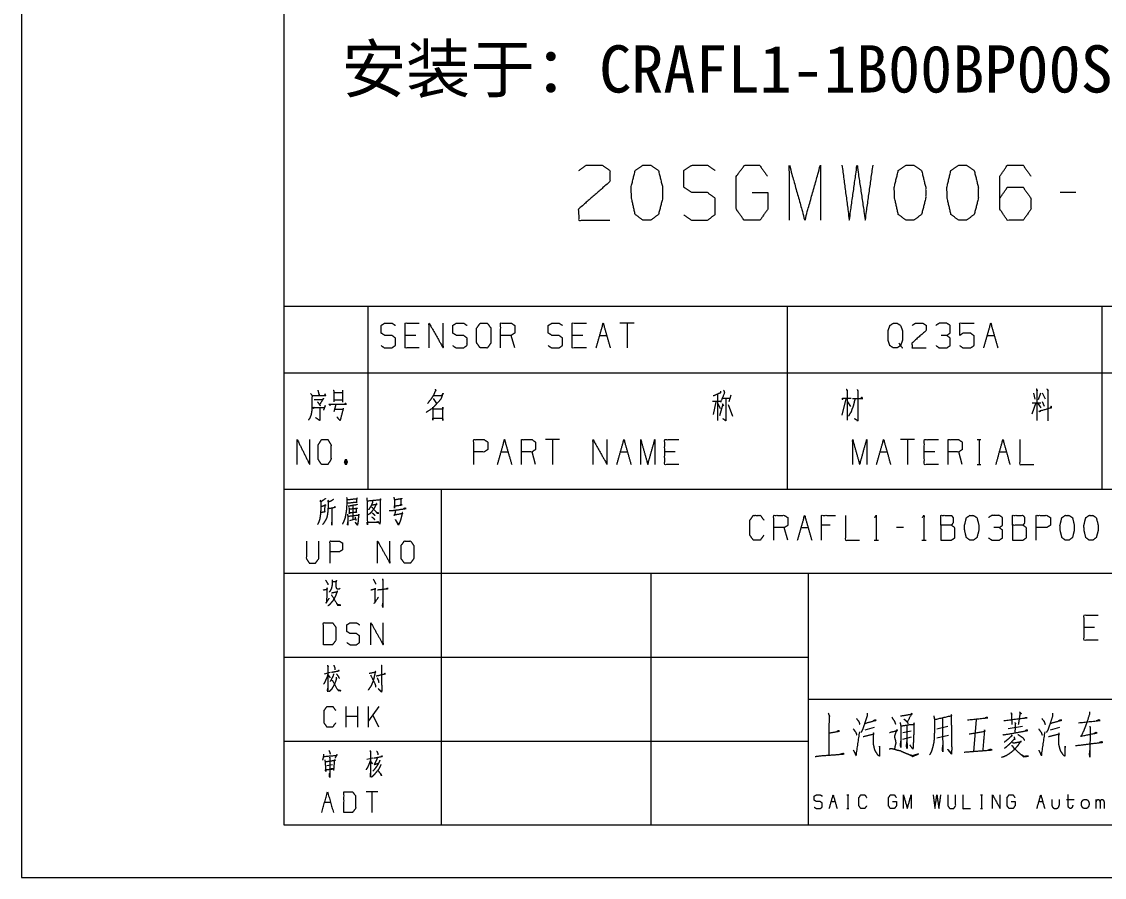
# Model space of a CAD drawing. Header units: millimetres. Extents: x 0 to 210, y 0 to 297.
# Drawn here: x 0 to 103.2, y 0 to 81.6 of the extents above; entities that cross this region are included whole.
import ezdxf

# ---------------------------------------------------------------- set-up
doc = ezdxf.new("R2010")
doc.units = ezdxf.units.MM
doc.layers.add('101', color=7, linetype='Continuous', true_color=0xffffff)

msp = doc.modelspace()

# ---------------------------------------------------------------- linework, layer by layer
at = {"layer": '101', "color": 133, "linetype": 'Continuous', "lineweight": 18}
for p, q in [((0, 297), (0, 0)), ((25, 292), (25, 5)), ((25, 37), (205, 37)), ((25, 37), (25, 5)), ((40, 37), (40, 5)), ((25, 29), (205, 29)), ((60, 29), (60, 5)), ((75, 29), (75, 5)), ((25, 21), (75, 21)), ((75, 17), (184, 17)), ((25, 13), (75, 13)), ((25, 5), (205, 5)), ((25, 5), (205, 5)), ((0, 0), (210, 0))]:
    msp.add_line(p, q, dxfattribs=at)
at = {"layer": '101', "color": 72, "linetype": 'Continuous', "lineweight": 18}
for p, q in [((100.53, 65.3), (99.05, 65.3)), ((25, 54.46), (25, 48.11)), ((25, 54.46), (33, 54.46)), ((33, 54.46), (33, 48.11)), ((33, 54.46), (73, 54.46)), ((73, 54.46), (73, 48.11)), ((73, 54.46), (103, 54.46)), ((103, 54.46), (128, 54.46)), ((103, 54.46), (103, 48.11)), ((58.41, 52.85), (57.06, 52.85)), ((57.74, 52.85), (57.74, 50.48)), ((37.58, 51.68), (36.58, 51.68)), ((47.02, 50.48), (46.69, 51.68)), ((53.52, 51.68), (52.51, 51.68)), ((55.12, 51.68), (55.79, 51.68)), ((92.09, 51.68), (92.76, 51.68)), ((25, 48.11), (33, 48.11)), ((25, 48.11), (25, 37)), ((33, 48.11), (73, 48.11)), ((33, 48.11), (33, 37)), ((73, 48.11), (73, 37)), ((73, 48.11), (103, 48.11)), ((103, 48.11), (128, 48.11)), ((103, 48.11), (103, 37)), ((29.76, 46.22), (30.58, 46.22)), ((29.76, 45.53), (30.58, 45.53)), ((30.59, 46.45), (30.59, 45.3)), ((39.23, 45.65), (39.55, 45.17)), ((66.35, 46.08), (66.35, 43.55)), ((66.78, 45.68), (67.56, 45.68)), ((67.63, 45.98), (67.45, 45.35)), ((78.6, 45.62), (78.21, 44.08)), ((96.49, 46.18), (96.62, 45.6)), ((97.15, 46.18), (96.94, 45.53)), ((97.33, 46.2), (97.61, 45.62)), ((29.95, 45.08), (29.76, 44.38)), ((29.81, 44.65), (30.59, 44.65)), ((65.88, 45.4), (66.64, 45.4)), ((66.21, 45.35), (65.95, 44.13)), ((66.39, 45.17), (66.6, 44.7)), ((66.87, 45.12), (66.55, 44)), ((66.8, 45.17), (66.94, 44.95)), ((67.38, 45.08), (67.79, 43.98)), ((78.74, 45.35), (79.04, 44.9)), ((96.72, 45.25), (96.32, 44.17)), ((96.37, 45.25), (97.18, 45.25)), ((96.87, 45.25), (97.18, 44.77)), ((97.31, 45.37), (97.52, 44.92)), ((51.28, 41.74), (49.94, 41.74)), ((50.61, 41.74), (50.61, 39.36)), ((85.14, 41.74), (83.8, 41.74)), ((84.47, 41.74), (84.47, 39.36)), ((91.12, 41.74), (91.46, 41.74)), ((91.3, 41.74), (91.3, 39.36)), ((45.72, 40.56), (46.39, 40.56)), ((49, 39.36), (48.67, 40.56)), ((57.1, 40.56), (57.77, 40.56)), ((62.33, 40.56), (61.32, 40.56)), ((81.86, 40.56), (82.53, 40.56)), ((87.08, 40.56), (86.08, 40.56)), ((89.7, 39.36), (89.36, 40.56)), ((93.24, 40.56), (93.91, 40.56)), ((30.85, 39.81), (30.99, 39.39)), ((91.12, 39.36), (91.46, 39.36)), ((25, 37), (33, 37)), ((33, 37), (73, 37)), ((73, 37), (103, 37)), ((103, 37), (128, 37)), ((31.58, 35.44), (31.57, 34.13)), ((31.29, 34.04), (31.83, 34.2)), ((73.07, 32.15), (72.73, 33.35)), ((74.33, 33.35), (75.01, 33.35)), ((77.11, 33.57), (76.28, 33.57)), ((84.11, 33.35), (83.44, 33.35)), ((81.29, 32.15), (81.71, 32.15)), ((85.84, 32.15), (86.26, 32.15)), ((102.32, 23.82), (101.32, 23.82)), ((29.41, 19.54), (28.85, 19.39)), ((29.22, 19.29), (29.42, 19.02)), ((30.96, 14.33), (30.96, 16.3)), ((32.07, 14.33), (32.07, 16.3)), ((34.05, 16.3), (33.08, 14.93)), ((33.08, 14.33), (33.08, 16.3)), ((34.05, 14.33), (33.49, 15.51)), ((32.07, 15.33), (30.96, 15.33)), ((91.04, 15.01), (90.77, 12.01)), ((80.43, 14.08), (81.33, 14.32)), ((84.04, 13.81), (84.82, 13.98)), ((87.26, 13.29), (88.38, 13.57)), ((88.33, 14.39), (87.28, 14.12)), ((94.09, 14.19), (95.45, 14.43)), ((98.11, 14.08), (99.01, 14.32)), ((84.04, 13.19), (84.87, 13.39)), ((29.11, 10.67), (29.64, 10.75)), ((33.49, 11.35), (32.92, 11.23)), ((33.28, 11.06), (33.47, 10.81)), ((33.97, 8.15), (32.86, 8.15)), ((33.41, 8.15), (33.41, 6.19)), ((78.7, 7.87), (78.89, 7.87)), ((78.8, 7.87), (78.8, 6.56)), ((91.43, 7.87), (91.62, 7.87)), ((91.53, 7.87), (91.53, 6.56)), ((99.65, 7.43), (100.38, 7.43)), ((102.48, 6.56), (102.48, 7.43)), ((28.89, 7.18), (29.45, 7.18)), ((77.2, 7.22), (77.57, 7.22)), ((78.7, 6.56), (78.89, 6.56)), ((91.43, 6.56), (91.62, 6.56)), ((97, 7.22), (97.37, 7.22))]:
    msp.add_line(p, q, dxfattribs=at)
for points, knots in [([(53.14, 67.4), (53.84, 67.9), (55.36, 67.9), (56.1, 67.4), (56.1, 66.35), (53.1, 63.71), (53.14, 62.66), (56.1, 62.66)], [0, 0, 0.069692, 0.192977, 0.265274, 0.350227, 0.67474, 0.759752, 1, 1]), ([(59.99, 62.66), (60.73, 63.21), (61.12, 64.75), (61.12, 65.8), (60.73, 67.4), (59.99, 67.9), (59.25, 67.9), (58.51, 67.4), (58.12, 65.8), (58.16, 64.75), (58.51, 63.21), (59.25, 62.66), (59.99, 62.66)], [0, 0, 0.067526, 0.183971, 0.260584, 0.380943, 0.446141, 0.500306, 0.565504, 0.685863, 0.762529, 0.878309, 0.945835, 1, 1]), ([(63.14, 63.16), (63.88, 62.66), (65.4, 62.66), (66.14, 63.21), (66.14, 64.75), (65.4, 65.3), (63.91, 65.3), (63.14, 65.8), (63.14, 67.4), (63.91, 67.9), (65.4, 67.9), (66.14, 67.4)], [0, 0, 0.068036, 0.184055, 0.254519, 0.372335, 0.4428, 0.555843, 0.62637, 0.748394, 0.81892, 0.931964, 1, 1]), ([(69.67, 65.3), (71.15, 65.3), (71.15, 63.71), (70.41, 62.66), (68.89, 62.66), (68.15, 63.71), (68.15, 66.85), (68.93, 67.9), (70.38, 67.9), (71.12, 66.85)], [0, 0, 0.103295, 0.214796, 0.304261, 0.410275, 0.49974, 0.718896, 0.809957, 0.910534, 1, 1]), ([(73.21, 62.66), (73.21, 67.9), (74.69, 62.66), (76.17, 67.9), (76.17, 62.66)], [0, 0, 0.245192, 0.5, 0.754808, 1, 1]), ([(78.23, 67.9), (78.93, 62.66), (79.67, 67.9), (80.45, 62.66), (81.19, 67.9)], [0, 0, 0.249745, 0.499742, 0.750003, 1, 1]), ([(85.08, 62.66), (85.82, 63.21), (86.21, 64.75), (86.21, 65.8), (85.82, 67.4), (85.08, 67.9), (84.34, 67.9), (83.6, 67.4), (83.21, 65.8), (83.25, 64.75), (83.6, 63.21), (84.34, 62.66), (85.08, 62.66)], [0, 0, 0.067526, 0.183971, 0.260584, 0.380943, 0.446141, 0.500306, 0.565504, 0.685863, 0.762529, 0.878309, 0.945835, 1, 1]), ([(90.1, 62.66), (90.84, 63.21), (91.23, 64.75), (91.23, 65.8), (90.84, 67.4), (90.1, 67.9), (89.36, 67.9), (88.62, 67.4), (88.23, 65.8), (88.27, 64.75), (88.62, 63.21), (89.36, 62.66), (90.1, 62.66)], [0, 0, 0.067526, 0.183971, 0.260583, 0.380943, 0.446141, 0.500305, 0.565504, 0.685863, 0.762528, 0.878309, 0.945835, 1, 1]), ([(93.29, 64.75), (93.99, 65.8), (95.51, 65.8), (96.25, 64.75), (96.25, 63.71), (95.51, 62.66), (93.99, 62.66), (93.29, 63.71), (93.29, 66.85), (93.99, 67.9), (95.51, 67.9), (96.25, 66.85)], [0, 0, 0.076963, 0.169761, 0.248073, 0.312018, 0.390331, 0.483128, 0.560092, 0.751927, 0.82889, 0.921688, 1, 1]), ([(34.28, 50.7), (34.62, 50.48), (35.31, 50.48), (35.64, 50.73), (35.64, 51.43), (35.31, 51.68), (34.63, 51.68), (34.28, 51.9), (34.28, 52.63), (34.63, 52.85), (35.31, 52.85), (35.64, 52.63)], [0, 0, 0.068036, 0.184055, 0.254519, 0.372335, 0.442799, 0.555844, 0.62637, 0.748394, 0.81892, 0.931964, 1, 1]), ([(37.92, 50.48), (36.58, 50.48), (36.58, 52.85), (37.92, 52.85)], [0, 0, 0.265391, 0.734609, 1, 1]), ([(38.85, 50.48), (38.85, 52.85), (40.2, 50.48), (40.2, 52.85)], [0, 0, 0.317574, 0.682426, 1, 1]), ([(41.11, 50.7), (41.45, 50.48), (42.14, 50.48), (42.47, 50.73), (42.47, 51.43), (42.14, 51.68), (41.46, 51.68), (41.11, 51.9), (41.11, 52.63), (41.46, 52.85), (42.14, 52.85), (42.47, 52.63)], [0, 0, 0.068036, 0.184055, 0.254519, 0.372335, 0.442799, 0.555844, 0.62637, 0.748394, 0.81892, 0.931964, 1, 1]), ([(43.74, 50.48), (44.41, 50.48), (44.75, 50.95), (44.75, 52.38), (44.41, 52.85), (43.74, 52.85), (43.39, 52.38), (43.39, 50.95), (43.74, 50.48)], [0, 0, 0.102684, 0.191619, 0.409477, 0.498413, 0.601096, 0.691619, 0.909477, 1, 1]), ([(45.68, 50.48), (45.68, 52.85), (46.69, 52.85), (47.02, 52.63), (47.02, 51.9), (46.69, 51.68), (45.68, 51.68)], [0, 0, 0.400951, 0.571035, 0.639278, 0.761673, 0.829916, 1, 1]), ([(50.22, 50.7), (50.55, 50.48), (51.24, 50.48), (51.58, 50.73), (51.58, 51.43), (51.24, 51.68), (50.57, 51.68), (50.22, 51.9), (50.22, 52.63), (50.57, 52.85), (51.24, 52.85), (51.58, 52.63)], [0, 0, 0.068036, 0.184055, 0.254519, 0.372335, 0.442799, 0.555844, 0.62637, 0.748394, 0.81892, 0.931964, 1, 1]), ([(53.85, 50.48), (52.51, 50.48), (52.51, 52.85), (53.85, 52.85)], [0, 0, 0.26539, 0.73461, 1, 1]), ([(83.65, 50.95), (83.81, 50.7), (83.48, 50.48), (83.14, 50.48), (82.8, 50.7), (82.63, 51.18), (82.63, 52.15), (82.8, 52.63), (83.14, 52.85), (83.48, 52.85), (83.81, 52.63), (83.99, 52.15), (83.99, 51.2), (83.81, 50.7), (83.99, 50.48)], [0, 0, 0.043279, 0.102318, 0.151366, 0.210406, 0.284429, 0.426832, 0.500854, 0.559894, 0.608943, 0.667982, 0.742005, 0.880756, 0.958211, 1, 1]), ([(84.92, 52.63), (85.24, 52.85), (85.93, 52.85), (86.27, 52.63), (86.27, 52.15), (84.9, 50.95), (84.92, 50.48), (86.27, 50.48)], [0, 0, 0.069692, 0.192978, 0.265274, 0.350227, 0.67474, 0.759752, 1, 1]), ([(88.21, 51.68), (88.54, 51.9), (88.54, 52.63), (88.21, 52.85), (87.52, 52.85), (87.18, 52.63)], [0, 0, 0.153875, 0.429853, 0.583728, 0.846125, 1, 1]), ([(89.46, 50.7), (89.79, 50.48), (90.48, 50.48), (90.82, 50.7), (90.82, 51.65), (90.48, 51.9), (89.79, 51.9), (89.46, 51.68), (89.46, 52.85), (90.82, 52.85)], [0, 0, 0.062228, 0.168344, 0.230572, 0.376816, 0.441265, 0.547381, 0.609609, 0.790489, 1, 1]), ([(87.2, 50.7), (87.52, 50.48), (88.21, 50.48), (88.54, 50.7), (88.54, 51.43), (88.21, 51.68), (87.69, 51.68)], [0, 0, 0.124121, 0.343688, 0.472447, 0.703378, 0.836733, 1, 1]), ([(29.7, 46.47), (29.78, 46.38), (29.78, 45.35)], [0, 0, 0.110318, 1, 1]), ([(39.43, 46.55), (39.53, 46.38), (39.48, 46.45), (39.28, 45.98), (39.05, 45.62), (38.7, 45.17)], [0, 0, 0.11364, 0.16465, 0.449685, 0.682204, 1, 1]), ([(66.94, 46.47), (67.03, 46.22), (66.64, 45.28)], [0, 0, 0.205287, 1, 1]), ([(78.64, 46.55), (78.71, 46.45), (78.71, 43.6)], [0, 0, 0.041201, 1, 1]), ([(79.68, 46.53), (79.73, 46.38), (79.73, 43.53), (79.43, 43.73)], [0, 0, 0.047209, 0.892895, 1, 1]), ([(96.76, 46.58), (96.87, 46.38), (96.81, 46.45), (96.81, 43.55)], [0, 0, 0.070343, 0.098885, 1, 1]), ([(97.75, 46.58), (97.93, 46.38), (97.86, 46.45), (97.86, 43.53)], [0, 0, 0.081004, 0.112287, 1, 1]), ([(27.56, 46.13), (27.69, 45.95), (27.66, 44.45), (27.59, 44.08), (27.48, 43.78), (27.34, 43.6)], [0, 0, 0.081566, 0.649823, 0.793832, 0.914831, 1, 1]), ([(27.7, 45.95), (29.01, 45.95), (28.93, 46.08), (28.85, 45.9)], [0, 0, 0.79327, 0.883172, 1, 1]), ([(27.89, 45.55), (28.71, 45.55), (28.8, 45.68), (28.41, 45.08), (28.5, 44.95), (28.22, 45.35)], [0, 0, 0.349352, 0.41636, 0.723317, 0.790326, 1, 1]), ([(28.25, 46.45), (28.36, 46), (28.39, 46.08), (28.35, 45.9)], [0, 0, 0.638265, 0.750293, 1, 1]), ([(39.32, 45.95), (40.08, 45.95), (40.2, 46.18), (39.97, 45.6), (39.55, 45.12), (39.14, 44.7), (38.56, 44.33)], [0, 0, 0.213826, 0.286067, 0.460277, 0.639449, 0.804911, 1, 1]), ([(66.64, 46.35), (66.64, 46.2), (65.95, 45.9)], [0, 0, 0.166334, 1, 1]), ([(67.15, 45.68), (67.15, 43.53), (66.87, 43.73)], [0, 0, 0.861249, 1, 1]), ([(78.3, 45.53), (78.28, 45.68), (79.1, 45.68)], [0, 0, 0.156665, 1, 1]), ([(79.47, 45.62), (79.4, 45.37), (79.36, 45.15), (79.29, 44.9), (79.18, 44.65), (79.1, 44.38), (78.95, 44.17), (78.85, 43.98)], [0, 0, 0.146032, 0.274052, 0.420084, 0.572725, 0.735081, 0.872758, 1, 1]), ([(79.22, 45.65), (80.21, 45.65), (80.12, 45.78), (80.01, 45.65)], [0, 0, 0.757415, 0.87456, 1, 1]), ([(27.91, 44.83), (27.81, 44.7), (27.77, 44.8), (28.91, 44.8), (28.96, 45), (28.79, 44.55)], [0, 0, 0.074525, 0.127161, 0.672611, 0.770465, 1, 1]), ([(28.44, 44.83), (28.44, 43.55), (28.03, 43.83)], [0, 0, 0.72158, 1, 1]), ([(29.46, 45.08), (29.41, 45), (29.32, 45.12), (30.97, 45.12), (30.87, 45.2), (30.76, 45.08)], [0, 0, 0.040633, 0.11244, 0.868409, 0.923643, 1, 1]), ([(30.67, 44.73), (30.37, 43.55), (30.07, 43.9)], [0, 0, 0.72503, 1, 1]), ([(39.16, 44.8), (39.21, 44.73), (39.21, 43.6), (39.21, 43.78), (40.15, 43.78), (40.15, 43.55), (40.15, 44.83), (40.15, 44.65), (39.25, 44.65)], [0, 0, 0.018725, 0.248081, 0.283758, 0.47474, 0.520612, 0.780548, 0.816225, 1, 1]), ([(97.15, 44.5), (97.1, 44.38), (96.99, 44.45), (98.23, 44.8), (98.17, 44.92), (98.1, 44.77)], [0, 0, 0.073273, 0.143367, 0.837239, 0.910514, 1, 1]), ([(26.28, 39.36), (26.28, 41.74), (27.47, 39.36), (27.47, 41.74)], [0, 0, 0.32062, 0.67938, 1, 1]), ([(28.6, 39.36), (29.2, 39.36), (29.5, 39.84), (29.5, 41.26), (29.2, 41.74), (28.6, 41.74), (28.29, 41.26), (28.29, 39.84), (28.6, 39.36)], [0, 0, 0.094595, 0.183573, 0.409674, 0.498652, 0.593247, 0.683573, 0.909673, 1, 1]), ([(43.11, 39.36), (43.11, 41.74), (44.11, 41.74), (44.45, 41.51), (44.45, 40.79), (44.1, 40.56), (43.11, 40.56)], [0, 0, 0.401146, 0.571312, 0.639588, 0.762043, 0.832819, 1, 1]), ([(47.66, 39.36), (47.66, 41.74), (48.67, 41.74), (49, 41.51), (49, 40.79), (48.67, 40.56), (47.66, 40.56)], [0, 0, 0.400952, 0.571035, 0.639278, 0.761674, 0.829917, 1, 1]), ([(54.49, 39.36), (54.49, 41.74), (55.83, 39.36), (55.83, 41.74)], [0, 0, 0.317574, 0.682426, 1, 1]), ([(59.04, 39.36), (59.04, 41.74), (59.71, 39.36), (60.38, 41.74), (60.38, 39.36)], [0, 0, 0.245192, 0.5, 0.754808, 1, 1]), ([(62.66, 39.36), (61.32, 39.36), (61.32, 41.74), (62.66, 41.74)], [0, 0, 0.26539, 0.73461, 1, 1]), ([(79.25, 39.36), (79.25, 41.74), (79.92, 39.36), (80.59, 41.74), (80.59, 39.36)], [0, 0, 0.245192, 0.5, 0.754808, 1, 1]), ([(81.52, 39.36), (82.2, 41.74), (82.87, 39.36)], [0, 0, 0.5, 1, 1]), ([(87.42, 39.36), (86.08, 39.36), (86.08, 41.74), (87.42, 41.74)], [0, 0, 0.265391, 0.734609, 1, 1]), ([(88.35, 39.36), (88.35, 41.74), (89.36, 41.74), (89.7, 41.51), (89.7, 40.79), (89.36, 40.56), (88.35, 40.56)], [0, 0, 0.400952, 0.571035, 0.639278, 0.761674, 0.829917, 1, 1]), ([(95.18, 41.74), (95.18, 39.36), (96.53, 39.36)], [0, 0, 0.638733, 1, 1]), ([(30.85, 39.39), (30.99, 39.39), (31.07, 39.61), (30.99, 39.81), (30.85, 39.81), (30.77, 39.61), (30.85, 39.39), (30.99, 39.81)], [0, 0, 0.086283, 0.23189, 0.363169, 0.449452, 0.580731, 0.726338, 1, 1]), ([(30.99, 36.23), (31.01, 36.03), (31.01, 35.68), (30.99, 35.35), (30.98, 35.13), (30.94, 34.84), (30.9, 34.6), (30.85, 34.33), (30.79, 34.13), (30.71, 33.93), (30.59, 33.69)], [0, 0, 0.076502, 0.212088, 0.33934, 0.424293, 0.535105, 0.630037, 0.733303, 0.813246, 0.895185, 1, 1]), ([(31.04, 36.01), (32.01, 36.12), (31.96, 36.16), (31.91, 35.77), (31.99, 35.77), (31.02, 35.66)], [0, 0, 0.391079, 0.416921, 0.577584, 0.60892, 1, 1]), ([(32.91, 36.19), (32.94, 35.9), (32.97, 33.62), (32.96, 33.87), (34.07, 33.87), (33.99, 33.89), (33.83, 33.87)], [0, 0, 0.069513, 0.617086, 0.67568, 0.942515, 0.962044, 1, 1]), ([(35.49, 36.25), (35.55, 35.99), (35.55, 35.21), (35.55, 35.41), (36.3, 35.52), (36.17, 35.52), (36.2, 36.08), (36.22, 36.16), (36.25, 36.1), (36.14, 36.08), (35.55, 35.99)], [0, 0, 0.076616, 0.29412, 0.35005, 0.563218, 0.598366, 0.753975, 0.779217, 0.799827, 0.831204, 1, 1]), ([(28.99, 36.12), (28.93, 36.08), (28.51, 35.79), (28.48, 35.97), (28.53, 35.79), (28.53, 35.21), (28.51, 34.86), (28.49, 34.62), (28.46, 34.38), (28.42, 34.15), (28.35, 33.93), (28.28, 33.78), (28.21, 33.65)], [0, 0, 0.024362, 0.186801, 0.243941, 0.302152, 0.485022, 0.597666, 0.675195, 0.753199, 0.825098, 0.898191, 0.953346, 1, 1]), ([(28.56, 34.8), (28.59, 34.82), (28.95, 34.88), (28.9, 34.86), (28.95, 35.55), (28.98, 35.46), (28.54, 35.35)], [0, 0, 0.022685, 0.239273, 0.269988, 0.676989, 0.73256, 1, 1]), ([(29.73, 36.03), (29.48, 35.86), (29.24, 35.79), (29.21, 35.97), (29.24, 35.7), (29.23, 35.44), (29.21, 35.15), (29.2, 34.91), (29.17, 34.68), (29.13, 34.44), (29.09, 34.27), (29.01, 34.13), (28.93, 33.98), (28.85, 33.85), (28.78, 33.74), (28.7, 33.65)], [0, 0, 0.09632, 0.172939, 0.229417, 0.313418, 0.396987, 0.487496, 0.564125, 0.634337, 0.711438, 0.768976, 0.817389, 0.871907, 0.920319, 0.962889, 1, 1]), ([(29.23, 35.17), (29.93, 35.3), (29.88, 35.33), (29.81, 35.28)], [0, 0, 0.834809, 0.895274, 1, 1]), ([(29.59, 35.21), (29.59, 33.58), (29.57, 33.69), (29.59, 33.87)], [0, 0, 0.849784, 0.907773, 1, 1]), ([(31.99, 35.57), (31.94, 35.52), (31.55, 35.46), (31.33, 35.41), (31.13, 35.37)], [0, 0, 0.072254, 0.516594, 0.766873, 1, 1]), ([(31.21, 35.26), (31.23, 35.1), (31.26, 34.66), (31.24, 34.77), (31.97, 34.84), (31.91, 34.84), (31.96, 35.24), (31.99, 35.17), (31.23, 35.1)], [0, 0, 0.056492, 0.217482, 0.258029, 0.525926, 0.548633, 0.694164, 0.720795, 1, 1]), ([(32.96, 35.9), (34.27, 36.03), (34.22, 36.1), (34.19, 35.9), (34.18, 33.91), (34.16, 33.69), (34.05, 33.87)], [0, 0, 0.328132, 0.348329, 0.398411, 0.893177, 0.948287, 1, 1]), ([(33.39, 35.55), (33.46, 35.52), (33.89, 35.59), (33.85, 35.66), (33.64, 35.24), (33.49, 35.02), (33.35, 34.84), (33.21, 34.68), (33.05, 34.57)], [0, 0, 0.033937, 0.260456, 0.302021, 0.540807, 0.679362, 0.795008, 0.902031, 1, 1]), ([(33.47, 35.88), (33.47, 35.77), (33.33, 35.44), (33.16, 35.17), (33.08, 35.06)], [0, 0, 0.119857, 0.510436, 0.853215, 1, 1]), ([(33.36, 35.3), (33.41, 35.3), (33.89, 34.73), (34.07, 34.73), (33.89, 34.77), (33.82, 34.82)], [0, 0, 0.037879, 0.645168, 0.784058, 0.927466, 1, 1]), ([(35.06, 34.97), (35.27, 34.97), (35.67, 35.02), (36.67, 35.17), (36.56, 35.19), (36.41, 35.15)], [0, 0, 0.107042, 0.322387, 0.855627, 0.91443, 1, 1]), ([(31.08, 34.62), (31.1, 34.42), (31.12, 33.91), (31.1, 33.58), (31.08, 33.67), (31.12, 33.89)], [0, 0, 0.147471, 0.523364, 0.768668, 0.835022, 1, 1]), ([(31.12, 34.44), (32.18, 34.55), (32.15, 34.62), (32.13, 34.51), (32.08, 34), (32.07, 33.8), (32.01, 33.58), (31.8, 33.87), (32.02, 33.65)], [0, 0, 0.374083, 0.399751, 0.438832, 0.617592, 0.687461, 0.767889, 0.891106, 1, 1]), ([(31.79, 34.33), (31.85, 34.15), (31.88, 34.02)], [0, 0, 0.579211, 1, 1]), ([(33.38, 34.38), (33.58, 34.22), (33.68, 34.11)], [0, 0, 0.637933, 1, 1]), ([(33.44, 34.75), (33.61, 34.6), (33.69, 34.49)], [0, 0, 0.630825, 1, 1]), ([(35.66, 35.02), (35.55, 34.49), (35.52, 34.57), (36.34, 34.71), (36.3, 34.8), (36.3, 34.71), (36.2, 34.33), (36.14, 34.09), (36.06, 33.89), (36, 33.74), (35.95, 33.62), (35.92, 33.6), (35.64, 34.11), (35.94, 33.65)], [0, 0, 0.136367, 0.159976, 0.371153, 0.396348, 0.418608, 0.516111, 0.579315, 0.633124, 0.675136, 0.70536, 0.714998, 0.861275, 1, 1]), ([(70.77, 32.62), (70.44, 32.15), (69.78, 32.15), (69.45, 32.62), (69.45, 34.05), (69.78, 34.52), (70.45, 34.52), (70.79, 34.05)], [0, 0, 0.114568, 0.243367, 0.357935, 0.638583, 0.753152, 0.885431, 1, 1]), ([(71.72, 32.15), (71.72, 34.52), (72.73, 34.52), (73.07, 34.3), (73.07, 33.57), (72.73, 33.35), (71.72, 33.35)], [0, 0, 0.400951, 0.571035, 0.639278, 0.761674, 0.829917, 1, 1]), ([(76.28, 32.15), (76.28, 34.52), (77.62, 34.52)], [0, 0, 0.638732, 1, 1]), ([(78.55, 34.52), (78.55, 32.15), (79.89, 32.15)], [0, 0, 0.638732, 1, 1]), ([(81.36, 34.32), (81.5, 34.52), (81.5, 32.15)], [0, 0, 0.093489, 1, 1]), ([(85.91, 34.32), (86.05, 34.52), (86.05, 32.15)], [0, 0, 0.09349, 1, 1]), ([(87.66, 33.57), (87.66, 34.52), (88.67, 34.52), (88.82, 34.3), (88.82, 33.82), (88.67, 33.57), (87.66, 33.57), (87.66, 32.15), (88.65, 32.15), (88.98, 32.37), (88.98, 33.35), (88.67, 33.57)], [0, 0, 0.115917, 0.238847, 0.27247, 0.330428, 0.366585, 0.489514, 0.663389, 0.784162, 0.833486, 0.952453, 1, 1]), ([(90.76, 32.15), (91.1, 32.4), (91.28, 33.1), (91.28, 33.57), (91.1, 34.3), (90.76, 34.52), (90.43, 34.52), (90.09, 34.3), (89.92, 33.57), (89.93, 33.1), (90.09, 32.4), (90.43, 32.15), (90.76, 32.15)], [0, 0, 0.067525, 0.183971, 0.260584, 0.380943, 0.446141, 0.500306, 0.565504, 0.685864, 0.762529, 0.87831, 0.945835, 1, 1]), ([(93.22, 33.35), (93.55, 33.57), (93.55, 34.3), (93.22, 34.52), (92.53, 34.52), (92.19, 34.3)], [0, 0, 0.153874, 0.429853, 0.583728, 0.846125, 1, 1]), ([(94.49, 33.57), (94.49, 34.52), (95.49, 34.52), (95.65, 34.3), (95.65, 33.82), (95.49, 33.57), (94.49, 33.57), (94.49, 32.15), (95.48, 32.15), (95.81, 32.37), (95.81, 33.35), (95.49, 33.57)], [0, 0, 0.115917, 0.238848, 0.27247, 0.330429, 0.366584, 0.489515, 0.66339, 0.784163, 0.833487, 0.952454, 1, 1]), ([(96.76, 32.15), (96.76, 34.52), (97.77, 34.52), (98.11, 34.3), (98.11, 33.57), (97.75, 33.35), (96.76, 33.35)], [0, 0, 0.401146, 0.571312, 0.639588, 0.762044, 0.832819, 1, 1]), ([(99.87, 32.15), (100.21, 32.4), (100.38, 33.1), (100.38, 33.57), (100.21, 34.3), (99.87, 34.52), (99.53, 34.52), (99.2, 34.3), (99.02, 33.57), (99.04, 33.1), (99.2, 32.4), (99.53, 32.15), (99.87, 32.15)], [0, 0, 0.067525, 0.183971, 0.260583, 0.380942, 0.446141, 0.500306, 0.565504, 0.685863, 0.762528, 0.87831, 0.945835, 1, 1]), ([(102.15, 32.15), (102.48, 32.4), (102.66, 33.1), (102.66, 33.57), (102.48, 34.3), (102.15, 34.52), (101.81, 34.52), (101.48, 34.3), (101.3, 33.57), (101.32, 33.1), (101.48, 32.4), (101.81, 32.15), (102.15, 32.15)], [0, 0, 0.067525, 0.183971, 0.260584, 0.380943, 0.446141, 0.500306, 0.565504, 0.685864, 0.762529, 0.87831, 0.945835, 1, 1]), ([(92.21, 32.37), (92.53, 32.15), (93.22, 32.15), (93.55, 32.37), (93.55, 33.1), (93.22, 33.35), (92.71, 33.35)], [0, 0, 0.124121, 0.343687, 0.472445, 0.703376, 0.836731, 1, 1]), ([(27.15, 32.07), (27.15, 30.39), (27.43, 29.97), (28.02, 29.97), (28.34, 30.39), (28.34, 32.07)], [0, 0, 0.337151, 0.438598, 0.557781, 0.662849, 1, 1]), ([(29.41, 29.97), (29.41, 32.07), (30.3, 32.07), (30.6, 31.87), (30.6, 31.23), (30.29, 31.03), (29.41, 31.03)], [0, 0, 0.401146, 0.571312, 0.639588, 0.762043, 0.832819, 1, 1]), ([(33.94, 29.97), (33.94, 32.07), (35.12, 29.97), (35.12, 32.07)], [0, 0, 0.317574, 0.682426, 1, 1]), ([(36.5, 29.97), (37.09, 29.97), (37.39, 30.39), (37.39, 31.65), (37.09, 32.07), (36.5, 32.07), (36.19, 31.65), (36.19, 30.39), (36.5, 29.97)], [0, 0, 0.102684, 0.19162, 0.409478, 0.498413, 0.601097, 0.691619, 0.909477, 1, 1]), ([(28.99, 28.33), (29.18, 28.02), (29.21, 27.89)], [0, 0, 0.726446, 1, 1]), ([(29.6, 28.37), (29.62, 28.17), (29.62, 27.95), (29.58, 27.75), (29.54, 27.55), (29.47, 27.42), (29.41, 27.31), (29.33, 27.2)], [0, 0, 0.161539, 0.340476, 0.503497, 0.668951, 0.787641, 0.890429, 1, 1]), ([(29.63, 28.19), (30.05, 28.24), (30.02, 28.31), (29.97, 28.13), (29.97, 27.97), (29.97, 27.69), (29.99, 27.62), (30.02, 27.55), (30.08, 27.53), (30.16, 27.51), (30.27, 27.51), (30.33, 27.53), (30.38, 27.58)], [0, 0, 0.256865, 0.301249, 0.41201, 0.505691, 0.679668, 0.720916, 0.765302, 0.805444, 0.85461, 0.920841, 0.960986, 1, 1]), ([(33.53, 28.42), (33.72, 28.08), (33.75, 27.95)], [0, 0, 0.736536, 1, 1]), ([(34.42, 28.48), (34.44, 28.33), (34.44, 25.74), (34.42, 25.92), (34.44, 26.14)], [0, 0, 0.049514, 0.872927, 0.929447, 1, 1]), ([(28.76, 27.4), (29.18, 27.49), (29.12, 27.58), (29.1, 27.4), (29.08, 26.23), (29.01, 26.14), (29.33, 26.61)], [0, 0, 0.16742, 0.209471, 0.278411, 0.733408, 0.779232, 1, 1]), ([(29.54, 27.13), (30.15, 27.25), (30.1, 27.31), (29.96, 26.91), (29.88, 26.74), (29.8, 26.58), (29.68, 26.38), (29.54, 26.21), (29.4, 26.05), (29.29, 25.94), (29.19, 25.88)], [0, 0, 0.25494, 0.288366, 0.462054, 0.541624, 0.612967, 0.709672, 0.802667, 0.88873, 0.952732, 1, 1]), ([(29.52, 26.94), (29.55, 26.94), (30.13, 25.96), (30.43, 25.94), (30.13, 26.01), (30.05, 26.1)], [0, 0, 0.016601, 0.617584, 0.775731, 0.937327, 1, 1]), ([(33.3, 27.42), (33.74, 27.51), (33.7, 27.55), (33.67, 26.19), (33.61, 26.1), (34.03, 26.72)], [0, 0, 0.163599, 0.18344, 0.685806, 0.725488, 1, 1]), ([(33.94, 27.42), (34.95, 27.53), (34.89, 27.55), (34.77, 27.51)], [0, 0, 0.837054, 0.891368, 1, 1]), ([(102.66, 22.62), (101.32, 22.62), (101.32, 25), (102.66, 25)], [0, 0, 0.26539, 0.73461, 1, 1]), ([(28.77, 22.18), (29.65, 22.18), (29.96, 22.6), (29.96, 23.86), (29.65, 24.28), (28.77, 24.28), (28.77, 22.18)], [0, 0, 0.142135, 0.227161, 0.43179, 0.516816, 0.658951, 1, 1]), ([(31.02, 22.38), (31.32, 22.18), (31.93, 22.18), (32.22, 22.4), (32.22, 23.02), (31.93, 23.24), (31.33, 23.24), (31.02, 23.44), (31.02, 24.08), (31.33, 24.28), (31.93, 24.28), (32.22, 24.08)], [0, 0, 0.068036, 0.184055, 0.254519, 0.372335, 0.4428, 0.555843, 0.62637, 0.748394, 0.818921, 0.931964, 1, 1]), ([(33.3, 22.18), (33.3, 24.28), (34.48, 22.18), (34.48, 24.28)], [0, 0, 0.317574, 0.682426, 1, 1]), ([(29.16, 20.22), (29.23, 20.1), (29.2, 20.14), (29.2, 17.7), (29.17, 17.84), (29.2, 18.05)], [0, 0, 0.048142, 0.065074, 0.880813, 0.930182, 1, 1]), ([(29.54, 19.56), (30.29, 19.7), (30.23, 19.72), (30.16, 19.68)], [0, 0, 0.838753, 0.907253, 1, 1]), ([(29.76, 20.22), (29.85, 20.03), (29.88, 19.91), (29.88, 19.79)], [0, 0, 0.449923, 0.728678, 1, 1]), ([(33.13, 19.46), (33.77, 19.58), (33.73, 19.64), (33.68, 19.39), (33.62, 19.14), (33.56, 18.88), (33.45, 18.54), (33.32, 18.28), (33.3, 18.23), (33.18, 18.05), (33.04, 17.84)], [0, 0, 0.244424, 0.27277, 0.366787, 0.461904, 0.564546, 0.695473, 0.80714, 0.823505, 0.905515, 1, 1]), ([(34.3, 20.24), (34.33, 20.01), (34.33, 18.44), (34.34, 17.92), (34.33, 17.72), (34.31, 17.67), (33.99, 18.01), (34.31, 17.72)], [0, 0, 0.066217, 0.519981, 0.669306, 0.729161, 0.741826, 0.875055, 1, 1]), ([(29.2, 19.39), (29.12, 19.1), (29.01, 18.85), (28.91, 18.63), (28.79, 18.42)], [0, 0, 0.285938, 0.539663, 0.775434, 1, 1]), ([(29.99, 19.1), (30.01, 18.94), (29.92, 18.65), (29.83, 18.42), (29.73, 18.23), (29.56, 17.94), (29.45, 17.82), (29.32, 17.7)], [0, 0, 0.103477, 0.291956, 0.443856, 0.57619, 0.787107, 0.887317, 1, 1]), ([(29.73, 19.41), (29.72, 19.25), (29.57, 18.96), (29.47, 18.75), (29.41, 18.67)], [0, 0, 0.201933, 0.596285, 0.876828, 1, 1]), ([(29.6, 18.81), (29.64, 18.77), (30.16, 17.82), (30.43, 17.8), (30.17, 17.86), (30.1, 17.94)], [0, 0, 0.033496, 0.63366, 0.788434, 0.938664, 1, 1]), ([(30.01, 19.41), (30.18, 19.19), (30.23, 19.08), (30.29, 18.96)], [0, 0, 0.535198, 0.744447, 1, 1]), ([(33.27, 19.31), (33.67, 18.5), (33.74, 18.28), (33.75, 18.13)], [0, 0, 0.700219, 0.886542, 1, 1]), ([(33.8, 19.23), (33.84, 19.21), (34.69, 19.41), (34.63, 19.43), (34.57, 19.39)], [0, 0, 0.045964, 0.873306, 0.932105, 1, 1]), ([(33.9, 19.04), (34.03, 18.73), (34.05, 18.59)], [0, 0, 0.698421, 1, 1]), ([(29.94, 14.73), (29.66, 14.33), (29.12, 14.33), (28.84, 14.73), (28.84, 15.91), (29.12, 16.3), (29.67, 16.3), (29.95, 15.91)], [0, 0, 0.114569, 0.243367, 0.357935, 0.638584, 0.753152, 0.885431, 1, 1]), ([(76.92, 15.64), (77.07, 15.29), (77.02, 15.39), (76.99, 14.67), (76.99, 12.63), (76.97, 11.67)], [0, 0, 0.088892, 0.116032, 0.287979, 0.770794, 1, 1]), ([(80.63, 15.64), (80.63, 15.39), (80.38, 14.63), (80.21, 14.12), (80.04, 13.81)], [0, 0, 0.124612, 0.535976, 0.81716, 1, 1]), ([(83.8, 15.39), (84.92, 15.57), (84.89, 15.64), (84.46, 14.81), (84.16, 15.08), (84.48, 14.77), (84.53, 14.63)], [0, 0, 0.36175, 0.385072, 0.683729, 0.811932, 0.953357, 1, 1]), ([(87.06, 15.05), (88.7, 15.43), (88.65, 15.53), (88.65, 15.01), (88.67, 13.6), (88.67, 12.77), (88.7, 12.25), (88.67, 11.91), (88.67, 11.74), (88.31, 12.22), (88.65, 11.84)], [0, 0, 0.25021, 0.267274, 0.344453, 0.555439, 0.678925, 0.756189, 0.80777, 0.833496, 0.923863, 1, 1]), ([(94.33, 15.7), (94.43, 15.57), (94.38, 15.57), (94.43, 14.57)], [0, 0, 0.138589, 0.178592, 1, 1]), ([(95.16, 15.77), (95.31, 15.6), (95.21, 15.67), (95.04, 14.53)], [0, 0, 0.151118, 0.230946, 1, 1]), ([(98.31, 15.64), (98.31, 15.39), (98.06, 14.63), (97.89, 14.12), (97.72, 13.81)], [0, 0, 0.124612, 0.535977, 0.81716, 1, 1]), ([(101.84, 15.77), (101.84, 15.57), (101.52, 14.6), (101.31, 14.05), (101.04, 13.46), (100.99, 13.46), (102.55, 13.77), (102.45, 13.81), (102.23, 13.7)], [0, 0, 0.046524, 0.275032, 0.408547, 0.553503, 0.564467, 0.922193, 0.945451, 1, 1]), ([(79.6, 15.15), (79.82, 14.88), (79.87, 14.74), (79.92, 14.57)], [0, 0, 0.519919, 0.73571, 1, 1]), ([(80.46, 14.7), (81.5, 14.98), (81.33, 14.98), (81.16, 14.88)], [0, 0, 0.74542, 0.862771, 1, 1]), ([(82.99, 15.26), (83.26, 14.84), (83.33, 14.6)], [0, 0, 0.661597, 1, 1]), ([(83.77, 14.77), (83.85, 14.39), (83.85, 12.39), (83.8, 12.63), (83.85, 12.98)], [0, 0, 0.129595, 0.800553, 0.883167, 1, 1]), ([(83.85, 14.43), (84.72, 14.57), (85.14, 14.6), (85.09, 14.74), (85.07, 13.67), (85.04, 13.01), (85.02, 12.46), (84.99, 12.22), (84.7, 12.63)], [0, 0, 0.198437, 0.291328, 0.324004, 0.562829, 0.709268, 0.832621, 0.886809, 1, 1]), ([(84.41, 14.46), (84.41, 13.6), (84.43, 12.77), (84.43, 12.29), (84.38, 12.53), (84.43, 12.94)], [0, 0, 0.304008, 0.595981, 0.766226, 0.853067, 1, 1]), ([(86.99, 15.39), (87.06, 14.98), (87.04, 14.57), (87.04, 13.84), (87.02, 13.19), (86.97, 12.81), (86.89, 12.43), (86.77, 12.05), (86.67, 11.84), (86.58, 11.67)], [0, 0, 0.110336, 0.219176, 0.409317, 0.581468, 0.681885, 0.783317, 0.887931, 0.947989, 1, 1]), ([(87.8, 15.19), (87.84, 12.46), (87.84, 11.98), (87.82, 12.19), (87.84, 12.6)], [0, 0, 0.711345, 0.837386, 0.891778, 1, 1]), ([(90.21, 15.01), (92.14, 15.22), (92.04, 15.26), (91.87, 15.19)], [0, 0, 0.870758, 0.917254, 1, 1]), ([(93.67, 14.95), (95.87, 15.22), (95.75, 15.22), (95.6, 15.15)], [0, 0, 0.886329, 0.935184, 1, 1]), ([(94.7, 14.77), (94.79, 14.67), (94.75, 14.63), (94.72, 13.81)], [0, 0, 0.138047, 0.196037, 1, 1]), ([(97.28, 15.15), (97.5, 14.88), (97.55, 14.74), (97.6, 14.57)], [0, 0, 0.519919, 0.73571, 1, 1]), ([(98.14, 14.7), (99.18, 14.98), (99.01, 14.98), (98.84, 14.88)], [0, 0, 0.74542, 0.862771, 1, 1]), ([(100.77, 14.74), (102.84, 14.95), (102.74, 15.01), (102.48, 14.91)], [0, 0, 0.83656, 0.884539, 1, 1]), ([(77.02, 13.77), (77.99, 13.94), (77.92, 13.98), (77.75, 13.91)], [0, 0, 0.788942, 0.853363, 1, 1]), ([(79.31, 14.15), (79.53, 13.84), (79.58, 13.74), (79.63, 13.57)], [0, 0, 0.564234, 0.734009, 1, 1]), ([(79.31, 12.12), (79.58, 11.6), (79.92, 13.88)], [0, 0, 0.202025, 1, 1]), ([(80.24, 13.43), (81.29, 13.67), (81.24, 13.77), (81.21, 13.53), (81.19, 13.19), (81.19, 12.94), (81.21, 12.67), (81.31, 12.25), (81.38, 12.05), (81.48, 11.91), (81.58, 11.74), (81.7, 11.63), (81.85, 11.56), (81.82, 12.5), (81.8, 11.63)], [0, 0, 0.198343, 0.219429, 0.26416, 0.327897, 0.372402, 0.423463, 0.501847, 0.542308, 0.573453, 0.609975, 0.639453, 0.66927, 0.84099, 1, 1]), ([(82.75, 13.81), (83.53, 14.01), (83.46, 14.08), (83.38, 13.88), (83.26, 13.57), (83.24, 13.43), (83.26, 13.25), (83.33, 13.05), (83.36, 12.81), (83.28, 12.46), (83.24, 12.25)], [0, 0, 0.288066, 0.323944, 0.402266, 0.52127, 0.571262, 0.633411, 0.711733, 0.798322, 0.924133, 1, 1]), ([(90.36, 13.67), (91.89, 13.94), (91.82, 14.05), (91.65, 12.08)], [0, 0, 0.426349, 0.460964, 1, 1]), ([(93.58, 13.63), (93.65, 13.6), (93.7, 13.6), (94.94, 13.81), (95.94, 14.01), (95.87, 14.05), (95.7, 13.98)], [0, 0, 0.030219, 0.048442, 0.519508, 0.900991, 0.93121, 1, 1]), ([(94.4, 13.6), (94.43, 13.46), (94.38, 13.46), (94.09, 13.19), (93.7, 12.88)], [0, 0, 0.128574, 0.173331, 0.542434, 1, 1]), ([(95.01, 13.63), (95.5, 13.29), (95.62, 13.08)], [0, 0, 0.713216, 1, 1]), ([(96.99, 14.15), (97.21, 13.84), (97.26, 13.74), (97.31, 13.57)], [0, 0, 0.564236, 0.73401, 1, 1]), ([(96.99, 12.12), (97.26, 11.6), (97.6, 13.88)], [0, 0, 0.202026, 1, 1]), ([(97.92, 13.43), (98.96, 13.67), (98.92, 13.77), (98.89, 13.53), (98.87, 13.19), (98.87, 12.94), (98.89, 12.67), (98.99, 12.25), (99.06, 12.05), (99.16, 11.91), (99.26, 11.74), (99.38, 11.63), (99.53, 11.56), (99.5, 12.5), (99.48, 11.63)], [0, 0, 0.198342, 0.219428, 0.26416, 0.327897, 0.372402, 0.423463, 0.501847, 0.542307, 0.573452, 0.609974, 0.639453, 0.66927, 0.840991, 1, 1]), ([(101.87, 14.43), (101.89, 14.26), (101.87, 11.46), (101.84, 11.74), (101.87, 12.08)], [0, 0, 0.048505, 0.826565, 0.903707, 1, 1]), ([(94.48, 12.88), (94.55, 12.81), (95.33, 12.94), (95.28, 12.98), (94.99, 12.56), (94.82, 12.36), (94.62, 12.15), (94.4, 11.94), (94.16, 11.77), (93.89, 11.6), (93.67, 11.5), (93.43, 11.43)], [0, 0, 0.029336, 0.260531, 0.277959, 0.425847, 0.504113, 0.587088, 0.675096, 0.762234, 0.855274, 0.926064, 1, 1]), ([(94.65, 13.39), (94.7, 13.15), (94.65, 13.19), (94.31, 12.81), (94.01, 12.53), (93.72, 12.29)], [0, 0, 0.154139, 0.191519, 0.510908, 0.762595, 1, 1]), ([(94.38, 12.56), (94.45, 12.56), (94.6, 12.36), (95.14, 11.84), (95.55, 11.5), (96.01, 11.56), (95.58, 11.53), (95.38, 11.67)], [0, 0, 0.026517, 0.118384, 0.388538, 0.584009, 0.7538, 0.913392, 1, 1]), ([(100.5, 12.56), (103.09, 12.88), (102.96, 12.91), (102.74, 12.84)], [0, 0, 0.879479, 0.922284, 1, 1]), ([(28.78, 11.75), (28.78, 11.56), (28.72, 11.27), (28.69, 11.17)], [0, 0, 0.316024, 0.817547, 1, 1]), ([(28.78, 11.52), (30.09, 11.64), (30.06, 11.7), (29.89, 11.37)], [0, 0, 0.748922, 0.787785, 1, 1]), ([(29.3, 12.1), (29.39, 11.89), (29.42, 11.75)], [0, 0, 0.603342, 1, 1]), ([(29.36, 11.46), (29.39, 11.41), (29.38, 9.53), (29.35, 9.72), (29.38, 9.94)], [0, 0, 0.021551, 0.822258, 0.902418, 1, 1]), ([(33.22, 12.08), (33.28, 11.97), (33.27, 11.99), (33.27, 9.55), (33.25, 9.74), (33.27, 9.94)], [0, 0, 0.039885, 0.048389, 0.86771, 0.930393, 1, 1]), ([(33.6, 11.37), (34.42, 11.54), (34.37, 11.56), (34.25, 11.5)], [0, 0, 0.811184, 0.871424, 1, 1]), ([(33.9, 11.39), (33.88, 11.27), (33.63, 10.77), (33.6, 10.75), (34.06, 10.9)], [0, 0, 0.104847, 0.570661, 0.600717, 1, 1]), ([(33.85, 12.04), (33.96, 11.83), (33.97, 11.75), (33.96, 11.68)], [0, 0, 0.609648, 0.831593, 1, 1]), ([(75.68, 11.53), (76.26, 11.6), (77.68, 11.7), (78.43, 11.77), (78.36, 11.81), (78.09, 11.74)], [0, 0, 0.188616, 0.64251, 0.885467, 0.911353, 1, 1]), ([(82.72, 12.25), (82.92, 12.29), (83.14, 12.25), (83.46, 12.15), (83.77, 12.08), (84.24, 11.87), (84.65, 11.7), (84.97, 11.53), (85.53, 11.77), (84.97, 11.6), (84.7, 11.67)], [0, 0, 0.051192, 0.108601, 0.194772, 0.278607, 0.409734, 0.525756, 0.619011, 0.776801, 0.928429, 1, 1]), ([(89.87, 11.94), (92.53, 12.15), (92.41, 12.19), (92.19, 12.15)], [0, 0, 0.884285, 0.926313, 1, 1]), ([(28.91, 11.19), (28.94, 11), (29, 10.09), (28.98, 10.26), (29.71, 10.34), (29.63, 10.36), (29.46, 10.32)], [0, 0, 0.083432, 0.487207, 0.560755, 0.88655, 0.926462, 1, 1]), ([(29.71, 10.34), (29.77, 10.23), (29.86, 11.23), (29.89, 11.15), (28.97, 11)], [0, 0, 0.055629, 0.522279, 0.563365, 1, 1]), ([(33.28, 11.21), (33.15, 10.88), (33.05, 10.63), (32.96, 10.44), (32.84, 10.26)], [0, 0, 0.339095, 0.594724, 0.790666, 1, 1]), ([(34.25, 10.75), (34.2, 10.61), (34.03, 10.28), (33.85, 10.07), (33.66, 9.84), (33.5, 9.68), (33.37, 9.55)], [0, 0, 0.100504, 0.349354, 0.529552, 0.726518, 0.879827, 1, 1]), ([(34.15, 11.17), (34.13, 11.06), (33.96, 10.75), (33.94, 10.73), (33.81, 10.52), (33.66, 10.32), (33.5, 10.13)], [0, 0, 0.084867, 0.37449, 0.395072, 0.594273, 0.800096, 1, 1]), ([(33.97, 10.19), (34.26, 9.84), (34.32, 9.68), (34.23, 9.88)], [0, 0, 0.533338, 0.737997, 1, 1]), ([(30.74, 6.19), (31.56, 6.19), (31.85, 6.58), (31.85, 7.76), (31.56, 8.15), (30.74, 8.15), (30.74, 6.19)], [0, 0, 0.142135, 0.227161, 0.43179, 0.516816, 0.658951, 1, 1]), ([(75.59, 6.69), (75.78, 6.56), (76.16, 6.56), (76.34, 6.7), (76.34, 7.09), (76.16, 7.22), (75.79, 7.22), (75.59, 7.35), (75.59, 7.75), (75.79, 7.87), (76.16, 7.87), (76.34, 7.75)], [0, 0, 0.068036, 0.184054, 0.254519, 0.372335, 0.4428, 0.555843, 0.62637, 0.748393, 0.818921, 0.931964, 1, 1]), ([(80.58, 6.82), (80.39, 6.56), (80.03, 6.56), (79.85, 6.82), (79.85, 7.61), (80.03, 7.87), (80.4, 7.87), (80.59, 7.61)], [0, 0, 0.114568, 0.243367, 0.357935, 0.638584, 0.753152, 0.885432, 1, 1]), ([(83.05, 7.22), (83.42, 7.22), (83.42, 6.82), (83.23, 6.56), (82.85, 6.56), (82.67, 6.82), (82.67, 7.61), (82.86, 7.87), (83.22, 7.87), (83.41, 7.61)], [0, 0, 0.103296, 0.214796, 0.304261, 0.410275, 0.49974, 0.718896, 0.809957, 0.910535, 1, 1]), ([(84.09, 6.56), (84.09, 7.87), (84.46, 6.56), (84.83, 7.87), (84.83, 6.56)], [0, 0, 0.245192, 0.5, 0.754808, 1, 1]), ([(86.92, 7.87), (87.09, 6.56), (87.28, 7.87), (87.47, 6.56), (87.66, 7.87)], [0, 0, 0.249746, 0.499742, 0.750003, 1, 1]), ([(88.33, 7.87), (88.33, 6.82), (88.51, 6.56), (88.88, 6.56), (89.07, 6.82), (89.07, 7.87)], [0, 0, 0.337151, 0.438598, 0.557782, 0.662849, 1, 1]), ([(89.75, 7.87), (89.75, 6.56), (90.49, 6.56)], [0, 0, 0.638735, 1, 1]), ([(92.58, 6.56), (92.58, 7.87), (93.32, 6.56), (93.32, 7.87)], [0, 0, 0.317574, 0.682426, 1, 1]), ([(94.36, 7.22), (94.73, 7.22), (94.73, 6.82), (94.55, 6.56), (94.17, 6.56), (93.98, 6.82), (93.98, 7.61), (94.17, 7.87), (94.54, 7.87), (94.72, 7.61)], [0, 0, 0.103294, 0.214794, 0.304259, 0.410275, 0.49974, 0.718895, 0.809956, 0.910535, 1, 1]), ([(96.82, 6.56), (97.19, 7.87), (97.56, 6.56)], [0, 0, 0.500001, 1, 1]), ([(98.23, 7.43), (98.23, 6.91), (98.29, 6.73), (98.4, 6.6), (98.54, 6.56), (98.66, 6.56), (98.8, 6.6), (98.91, 6.73), (98.96, 6.91), (98.96, 7.43)], [0, 0, 0.242016, 0.329107, 0.404862, 0.470732, 0.529268, 0.595138, 0.670893, 0.757984, 1, 1]), ([(100.24, 6.88), (100.19, 6.69), (100.09, 6.58), (99.95, 6.58), (99.83, 6.69), (99.79, 6.88), (99.79, 7.89)], [0, 0, 0.107405, 0.190396, 0.26402, 0.350758, 0.457, 1, 1]), ([(101.12, 6.73), (101.23, 6.6), (101.36, 6.56), (101.49, 6.56), (101.63, 6.6), (101.73, 6.73), (101.79, 6.91), (101.79, 7.1), (101.73, 7.27), (101.63, 7.39), (101.49, 7.43), (101.36, 7.43), (101.23, 7.39), (101.12, 7.27), (101.06, 7.1), (101.06, 6.91), (101.12, 6.73)], [0, 0, 0.063223, 0.118197, 0.16705, 0.222024, 0.285249, 0.357934, 0.432348, 0.5, 0.563226, 0.6182, 0.667052, 0.722026, 0.785249, 0.852901, 0.927315, 1, 1]), ([(102.48, 7.17), (102.5, 7.32), (102.6, 7.42), (102.71, 7.42), (102.81, 7.32), (102.85, 7.17), (102.85, 6.56)], [0, 0, 0.118879, 0.22446, 0.306986, 0.412562, 0.533087, 1, 1]), ([(102.85, 7.17), (102.88, 7.32), (102.97, 7.42), (103.09, 7.42), (103.18, 7.32), (103.22, 7.17), (103.22, 6.56)], [0, 0, 0.118605, 0.223938, 0.31376, 0.413913, 0.53416, 1, 1])]:
    msp.add_open_spline(points, degree=1, knots=knots, dxfattribs=at)
for points in [[(54.79, 50.48), (55.46, 52.85), (56.13, 50.48)], [(91.75, 50.48), (92.42, 52.85), (93.09, 50.48)], [(45.38, 39.36), (46.05, 41.74), (46.73, 39.36)], [(56.76, 39.36), (57.44, 41.74), (58.11, 39.36)], [(92.91, 39.36), (93.58, 41.74), (94.25, 39.36)], [(74, 32.15), (74.67, 34.52), (75.34, 32.15)], [(28.62, 6.19), (29.17, 8.15), (29.73, 6.19)], [(77.02, 6.56), (77.39, 7.87), (77.76, 6.56)]]:
    msp.add_open_spline(points, degree=1, dxfattribs=at)

# ---------------------------------------------------------------- texts
at = {"layer": '101', "color": 95, "linetype": 'Continuous', "lineweight": 18, "insert": (30.52, 79.34), "char_height": 4.5, "width": 12383.9218, "attachment_point": 1}
msp.add_mtext('{\\fSimSun|b0|i0|c134|p2;安装于：CRAFL1-1B00BP00S夹具，}CSAFL1-1B04BP00S{\\fSimSun|b0|i0|c134|p2;单元}', dxfattribs=at)

doc.saveas('drawing.dxf')
